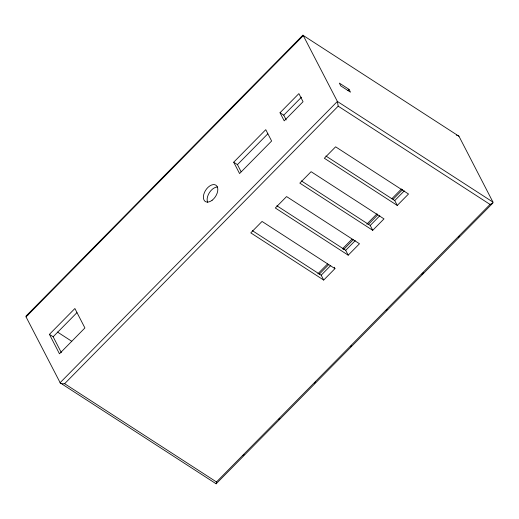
<?xml version="1.0" encoding="UTF-8"?>
<svg xmlns="http://www.w3.org/2000/svg" width="519" height="519" viewBox="0 0 519 519"><rect width="100%" height="100%" fill="white"/><g stroke="black" fill="none" stroke-linecap="round" stroke-linejoin="round"><path stroke-width="0.78" d="M457.667 135.381L458.952 136.218L492.959 202.112L492.875 203.013L490.046 204.434L216.488 481.956L216.144 483.805L61.917 383.989M302.583 35.967L303.051 35.156L337.376 101.432L338.193 106.168L64.635 383.697L62.176 383.788L60.392 383.178L26.041 316.888L26.125 315.987L302.856 35.195M26.041 316.888L303.368 35.539L458.952 136.218M49.422 334.359L74.885 308.526L84.915 327.95L59.451 353.783L49.422 334.359L53.159 336.773L61.326 352.602M53.159 336.773L76.922 312.665M280.02 112.753L298.886 93.621L303.064 101.711L284.198 120.849L280.02 112.753L283.757 115.173L286.196 119.895M233.699 162.213L265.767 129.679L271.619 141.012L239.551 173.541L233.699 162.213L237.436 164.627L241.095 171.711M283.757 115.173L301.507 97.163M237.436 164.627L267.817 133.811M347.957 90.462L349.034 89.372L339.342 83.098L340.788 85.901L350.481 92.168L349.034 89.372M317.868 273.779L327.534 263.97M342.326 248.971L351.992 239.162M366.777 224.163L377.015 213.776M391.806 198.771L401.472 188.968M319.094 274.363L328.774 264.547M343.572 249.535L353.244 239.72M368.042 224.708L377.722 214.892M393.091 199.302L402.763 189.487M334.242 267.24L334.956 268.628L323.694 280.059L321.19 275.2L330.765 265.488M348.217 255.179L275.31 207.996L286.572 196.571L359.479 243.755L348.217 255.179L345.706 250.32L355.281 240.608M372.733 230.306L299.826 183.123L311.095 171.692L384.002 218.875L372.733 230.306L370.229 225.447L379.804 215.735M397.256 205.427L324.349 158.25L335.611 146.819L408.518 194.002L397.256 205.427L394.751 200.574L404.327 190.856M242.911 455.786L244.047 454.638M278.709 419.469L279.851 418.314M314.514 383.145L315.649 381.99M350.319 346.822L351.454 345.667M386.123 310.498L387.258 309.35M421.921 274.181L423.627 272.449M458.296 237.28L459.432 236.126M216.144 483.805L492.693 203.24M26.307 315.76L27.585 314.955M28.013 314.799L28.474 314.67M456.35 135.174L456.824 135.212M492.959 202.112L337.376 101.432L60.048 382.782L61.294 383.586M338.193 106.168L490.046 204.434M325.893 156.011L394.751 200.574M301.37 180.884L370.229 225.447M276.848 205.764L345.706 250.32M334.956 268.628L262.05 221.444L250.787 232.875L323.694 280.059M252.331 230.637L321.19 275.2M57.479 332.043L71.752 341.281M64.635 383.697L216.488 481.956M207.652 202.287A9.738 5.852 -57.1 0 1 209.501 192.478A9.738 5.852 -57.1 0 1 217.721 186.996M212.115 200.263A9.738 5.852 -57.1 0 0 215.962 185.218A9.738 5.852 -57.1 0 0 203.733 194.567A9.738 5.852 -57.1 0 0 212.115 200.263"/></g></svg>
